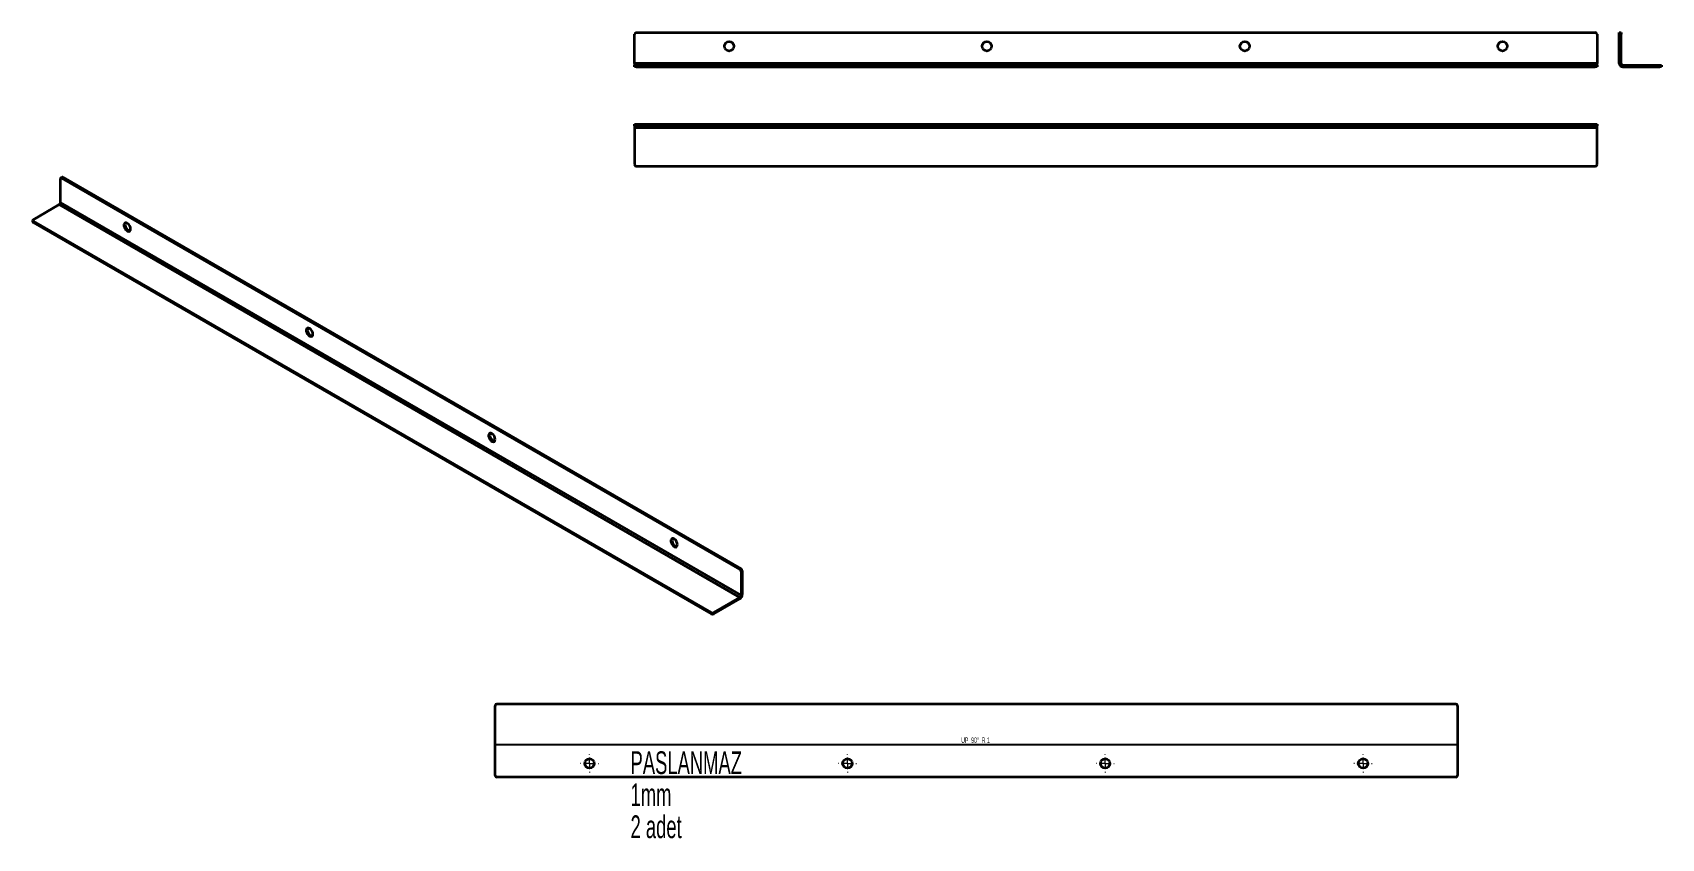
# Model space of a CAD drawing. Header units: millimetres. Extents: x -440 to 507, y -140 to 329.
import ezdxf

# ---------------------------------------------------------------- set-up
doc = ezdxf.new("R2010")
doc.units = ezdxf.units.MM
doc.styles.add('SLDTEXTSTYLE0', font='TXT', dxfattribs={"width": 0.605})
doc.styles.add('SLDTEXTSTYLE1', font='TXT', dxfattribs={"width": 0.56125})

# ---------------------------------------------------------------- blocks, each defined once
blk = doc.blocks.new('SW_CENTERMARKSYMBOL_0')
at = {"color": 0, "linetype": 'Continuous', "lineweight": 18}
for p, q in [((-5, 0), (-5.25, 0)), ((0, 0), (-2.5, 0)), ((0, 5), (0, 5.25)), ((0, 0), (0, 2.5)), ((0, 0), (0, -2.5)), ((0, 0), (2.5, 0)), ((5, 0), (5.25, 0)), ((0, -5), (0, -5.25))]:
    blk.add_line(p, q, dxfattribs=at)
blk = doc.blocks.new('SW_CENTERMARKSYMBOL_1')
at = {"color": 0, "linetype": 'Continuous', "lineweight": 18}
for p, q in [((-5, 0), (-5.25, 0)), ((0, 0), (-2.5, 0)), ((0, 5), (0, 5.25)), ((0, 0), (0, 2.5)), ((0, 0), (0, -2.5)), ((0, 0), (2.5, 0)), ((5, 0), (5.25, 0)), ((0, -5), (0, -5.25))]:
    blk.add_line(p, q, dxfattribs=at)
blk = doc.blocks.new('SW_CENTERMARKSYMBOL_2')
at = {"color": 0, "linetype": 'Continuous', "lineweight": 18}
for p, q in [((-5, 0), (-5.25, 0)), ((0, 0), (-2.5, 0)), ((0, 5), (0, 5.25)), ((0, 0), (0, 2.5)), ((0, 0), (0, -2.5)), ((0, 0), (2.5, 0)), ((5, 0), (5.25, 0)), ((0, -5), (0, -5.25))]:
    blk.add_line(p, q, dxfattribs=at)
blk = doc.blocks.new('SW_CENTERMARKSYMBOL_3')
at = {"color": 0, "linetype": 'Continuous', "lineweight": 18}
for p, q in [((-5, 0), (-5.25, 0)), ((0, 0), (-2.5, 0)), ((0, 5), (0, 5.25)), ((0, 0), (0, 2.5)), ((0, 0), (0, -2.5)), ((0, 0), (2.5, 0)), ((5, 0), (5.25, 0)), ((0, -5), (0, -5.25))]:
    blk.add_line(p, q, dxfattribs=at)

msp = doc.modelspace()

# ---------------------------------------------------------------- linework, layer by layer
at = {"color": 7, "linetype": 'Continuous', "lineweight": 35}
for p, q in [((-90, 311.36), (-90, 328.36)), ((-89, 329.36), (469, 329.36)), ((470, 328.36), (470, 311.36)), ((482.95, 329.36), (483.95, 329.36)), ((482.95, 328.36), (482.95, 329.36)), ((482.95, 311.36), (482.95, 328.36)), ((483.95, 328.36), (482.95, 328.36)), ((483.95, 329.36), (483.95, 328.36)), ((483.95, 311.36), (483.95, 328.36)), ((470, 311.36), (-90, 311.36)), ((-90, 311.36), (-90, 310.36)), ((-90, 309.36), (-90, 310.36)), ((-90, 310.36), (-89, 310.36)), ((-89, 309.36), (-90, 309.36)), ((-89, 310.36), (-89, 309.36)), ((-89, 310.36), (469, 310.36)), ((-89, 309.36), (469, 309.36)), ((469, 309.36), (469, 310.36)), ((469, 310.36), (470, 310.36)), ((470, 309.36), (469, 309.36)), ((470, 310.36), (470, 311.36)), ((470, 310.36), (470, 309.36)), ((483.95, 311.36), (482.95, 311.36)), ((484.95, 310.36), (484.95, 309.36)), ((484.95, 310.36), (506.45, 310.36)), ((484.95, 309.36), (506.45, 309.36)), ((506.45, 309.36), (506.45, 310.36)), ((506.45, 310.36), (507.45, 310.36)), ((507.45, 309.36), (506.45, 309.36)), ((507.45, 310.36), (507.45, 309.36)), ((-90, 275.07), (-90, 276.07)), ((-90, 276.07), (-89, 276.07)), ((-89, 275.07), (-90, 275.07)), ((-90, 275.07), (-90, 274.07)), ((-89, 276.07), (-89, 275.07)), ((-89, 276.07), (469, 276.07)), ((-89, 275.07), (469, 275.07)), ((469, 275.07), (469, 276.07)), ((469, 276.07), (470, 276.07)), ((470, 275.07), (469, 275.07)), ((470, 276.07), (470, 275.07)), ((470, 274.07), (470, 275.07)), ((-90, 274.07), (470, 274.07)), ((-90, 274.07), (-90, 252.57)), ((470, 252.57), (470, 274.07)), ((-89, 251.57), (469, 251.57)), ((-424.03, 230.42), (-424.03, 244.3)), ((-423.11, 245.17), (-423.82, 244.76)), ((-422.61, 245.12), (-423.32, 244.71)), ((-423.32, 244.71), (-28.75, 16.93)), ((-422.61, 245.12), (-28.05, 17.34)), ((-424.73, 229.2), (-439.94, 220.42)), ((-424.73, 229.2), (-28.75, 0.6)), ((-28.05, 1.83), (-424.03, 230.42)), ((-440.23, 220.01), (-440.23, 219.19)), ((-439.94, 219.6), (-45.37, -8.18)), ((-439.94, 219.6), (-439.94, 218.79)), ((-439.94, 218.79), (-45.37, -8.99)), ((-28.75, 16.93), (-28.05, 17.34)), ((-27.34, 16.12), (-28.05, 15.71)), ((-28.05, 15.71), (-28.05, 1.83)), ((-27.34, 16.12), (-27.34, 2.23)), ((-43.96, -8.18), (-28.75, 0.6)), ((-28.75, 0.6), (-28.75, -0.22)), ((-28.05, 1.83), (-27.34, 2.23)), ((-45.37, -8.99), (-45.37, -8.18)), ((-43.96, -8.99), (-28.75, -0.22)), ((-43.96, -8.18), (-43.96, -8.99)), ((-171.16, -102.97), (-171.16, -62.46)), ((387.84, -61.46), (-170.16, -61.46)), ((388.84, -62.46), (388.84, -102.97)), ((387.84, -103.97), (-170.16, -103.97))]:
    msp.add_line(p, q, dxfattribs=at)
at = {"color": 7, "linetype": 'Continuous'}
msp.add_line((-171.16, -84.97), (388.84, -84.97), dxfattribs=at)
at = {"color": 7, "linetype": 'Continuous', "lineweight": 35, "flags": 128}
for points in [[(-383.19, 215.01), (-383.32, 215.9), (-383.7, 216.82), (-384.27, 217.64), (-384.96, 218.27), (-385.67, 218.6), (-386.31, 218.6), (-386.79, 218.27), (-387.05, 217.65), (-387.05, 216.83), (-386.79, 215.91), (-386.31, 215.02), (-385.67, 214.28), (-384.96, 213.79), (-384.27, 213.62), (-383.7, 213.79), (-383.32, 214.28), (-383.19, 215.01)], [(-384.43, 214.3), (-383.73, 214.04), (-383.45, 214.04)], [(-277.12, 153.78), (-277.26, 154.67), (-277.63, 155.59), (-278.2, 156.41), (-278.89, 157.04), (-279.6, 157.37), (-280.24, 157.37), (-280.72, 157.04), (-280.98, 156.42), (-280.98, 155.59), (-280.72, 154.68), (-280.24, 153.79), (-279.6, 153.05), (-278.89, 152.56), (-278.2, 152.39), (-277.63, 152.56), (-277.26, 153.05), (-277.12, 153.78)], [(-278.36, 153.07), (-277.66, 152.81), (-277.39, 152.81)], [(-171.06, 92.55), (-171.19, 93.44), (-171.57, 94.36), (-172.14, 95.18), (-172.82, 95.81), (-173.53, 96.14), (-174.17, 96.14), (-174.66, 95.81), (-174.91, 95.19), (-174.91, 94.36), (-174.66, 93.45), (-174.17, 92.56), (-173.53, 91.82), (-172.82, 91.33), (-172.14, 91.16), (-171.57, 91.33), (-171.19, 91.82), (-171.06, 92.55)], [(-172.3, 91.84), (-171.59, 91.58), (-171.32, 91.58)], [(-64.99, 31.32), (-65.12, 32.21), (-65.5, 33.13), (-66.07, 33.95), (-66.76, 34.57), (-67.47, 34.91), (-68.11, 34.91), (-68.59, 34.58), (-68.85, 33.96), (-68.85, 33.13), (-68.59, 32.21), (-68.11, 31.33), (-67.47, 30.59), (-66.76, 30.1), (-66.07, 29.93), (-65.5, 30.1), (-65.12, 30.58), (-64.99, 31.32)], [(-66.23, 30.61), (-65.53, 30.35), (-65.25, 30.34)]]:
    msp.add_lwpolyline(points, dxfattribs=at)
at = {"color": 7, "linetype": 'Continuous', "lineweight": 35}
for centre in [(-35, 321.36), (115, 321.36), (265, 321.36), (415, 321.36), (-116.16, -95.97), (33.84, -95.97), (183.84, -95.97), (333.84, -95.97)]:
    msp.add_circle(centre, 2.75, dxfattribs=at)
for centre, radius, start, end in [((-89, 328.36), 1, 90, 180), ((469, 328.36), 1, 0, 90), ((484.95, 311.36), 2, 180, 270), ((484.95, 311.36), 1, 180, 270), ((-89, 252.57), 1, 180, 270), ((469, 252.57), 1, 270, 0), ((-423.59, 244.37), 0.437, 50.79671, 189.21404), ((-422.9, 244.71), 0.503, 54.38242, 114.30712), ((-425.56, 230.49), 1.54, 302.60548, 357.39452), ((-439.73, 219.24), 0.503, 185.6948, 245.62534), ((-439.78, 220.01), 0.437, 110.78342, 249.21658), ((-382.83, 217.41), 3.5, 159.50814, 242.8391), ((-276.76, 156.18), 3.5, 159.50814, 242.8391), ((-170.7, 94.95), 3.5, 159.50814, 242.8391), ((-64.63, 33.72), 3.5, 159.50814, 242.8391), ((-29.58, 15.64), 1.54, 2.60548, 57.39452), ((-28.87, 16.05), 1.54, 2.60548, 57.39452), ((-30.41, 2.37), 3.07, 302.60548, 357.39452), ((-29.58, 1.9), 1.54, 302.60548, 357.39452), ((-44.66, -6.81), 1.54, 242.60967, 297.39033), ((-44.66, -7.63), 1.54, 242.60967, 297.39033), ((-170.16, -62.46), 1, 90, 180), ((387.84, -62.46), 1, 0, 90), ((-170.16, -102.97), 1, 180, 270), ((387.84, -102.97), 1, 270, 0)]:
    msp.add_arc(centre, radius, start, end, dxfattribs=at)

# ---------------------------------------------------------------- block references
at = {"color": 7, "linetype": 'Continuous', "lineweight": 18}
for name, p in [('SW_CENTERMARKSYMBOL_0', (-116.16, -95.97)), ('SW_CENTERMARKSYMBOL_1', (33.84, -95.97)), ('SW_CENTERMARKSYMBOL_2', (183.84, -95.97)), ('SW_CENTERMARKSYMBOL_3', (333.84, -95.97))]:
    msp.add_blockref(name, p, dxfattribs=at)

# ---------------------------------------------------------------- texts
at = {"color": 7, "linetype": 'Continuous', "lineweight": 0}
for s, insert, char_height, attachment_point, style in [('UP  90°  R 1', (108.38, -80.91), 3.175, 2, 'SLDTEXTSTYLE1'), ('PASLANMAZ', (-92.33, -88.97), 13.229, 1, 'SLDTEXTSTYLE0'), ('1mm', (-92.33, -107.61), 13.229, 1, 'SLDTEXTSTYLE0'), ('2 adet', (-92.33, -126.25), 13.229, 1, 'SLDTEXTSTYLE0')]:
    msp.add_mtext(s, dxfattribs=dict(at, insert=insert, char_height=char_height, attachment_point=attachment_point, style=style))

doc.saveas('drawing.dxf')
